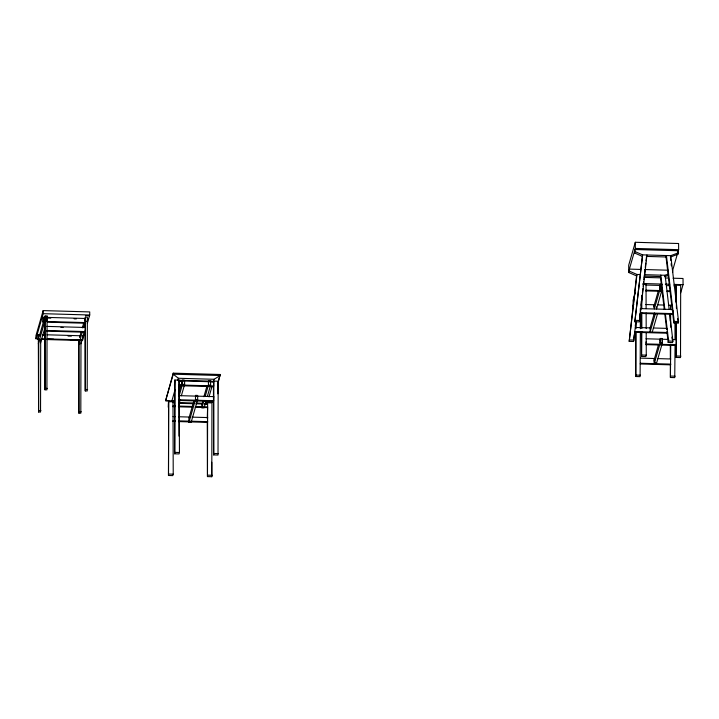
<?xml version="1.0" encoding="UTF-8"?>
<svg xmlns="http://www.w3.org/2000/svg" width="719" height="719" viewBox="0 0 719 719"><rect width="100%" height="100%" fill="white"/><g stroke="black" fill="none" stroke-linecap="round" stroke-linejoin="round"><path stroke-width="1.08" d="M635.947 322.31L633.538 341.498L629.206 341.372L636.558 275.889L636.971 274.46L640.225 274.55M629.206 341.372L636.971 274.46L629.386 271.162L629.377 269.113L640.476 269.427M646.938 254.984L639.586 320.467L639.173 321.905L634.841 321.779L642.606 254.868L670.755 255.667L678.323 252.8L678.323 250.742L635.012 249.52L634.607 253.007L642.193 256.297M634.841 321.779L642.606 254.868L635.012 251.569M633.538 341.498L634.293 334.838M635.281 325.959L635.785 321.519M639.551 318.571L640.045 314.131M641.042 305.251L642.166 295.266M642.418 293.046L642.912 288.607M643.163 286.387L643.658 281.947M643.909 279.727L645.033 269.742M645.276 267.522L645.779 263.082M646.03 260.862L646.525 256.422L666.019 256.971L666.423 255.542L674.233 321.456L673.82 322.885L678.152 323.011L678.565 321.573L670.755 255.667M87.394 323.128L89.731 314.994L89.722 311.92L43.158 310.599L35.95 335.674L35.959 338.748L38.179 338.811M35.959 338.748L43.167 313.682L43.158 310.599M40.48 334.614L38.26 334.551L38.089 339.305L44.749 339.494M85.399 318.481L43.221 317.286L43.05 322.04L45.27 322.103M38.089 339.305L38.26 334.551M43.05 322.04L43.221 317.286M39.266 336.411L43.589 321.366M44.21 319.218L45.135 315.992L47.086 316.054L46.924 389.851L44.973 389.797L44.722 317.43M38.35 343.745L45.153 320.099L47.095 320.153M46.465 318.202L47.086 316.054M40.606 342.72L44.938 327.675M40.704 339.368L40.543 412.059L38.592 412.005L38.754 339.314M44.973 389.797L45.135 315.992M79.539 337.553L81.085 332.178M82.326 327.882L83.871 322.507M84.491 320.359L85.417 317.133L87.367 317.187L87.206 390.992L85.255 390.938L85.049 330.812M78.632 344.886L82.334 331.989M83.575 327.693L85.426 321.24L87.376 321.294M87.43 319.191L87.619 318.544L87.448 323.298M80.888 343.862L84.285 332.043M82.523 340.069L84.959 331.594M82.478 340.563L82.649 335.809L82.478 340.563L46.969 339.557M46.888 326.39L85.219 327.478L85.237 331.576L85.049 332.223L46.717 331.135M80.986 341.624L80.816 413.2L78.865 413.146L79.036 340.455M85.255 390.938L85.417 317.133M217.48 385.06L220.221 374.491L173.234 373.161L165.613 400.699L174.052 401.112M168.641 401.687L168.489 475.484L172.812 475.61L173.225 474.181L172.973 401.804L168.641 401.687L168.489 475.484M174.861 380.018L174.708 453.815L179.04 453.941L179.444 452.503L179.193 380.135L174.861 380.018L174.708 453.815M168.246 407.224L168.435 402.406M174.465 385.555L174.654 380.728M171.823 401.049L175.094 389.653M177.773 380.333L178.375 378.266L173.234 374.186L173.234 373.161M172.767 402.523L172.973 401.804M178.779 381.573L179.193 380.135M174.447 398.353L174.259 403.179L174.465 402.46M179.444 380.98L179.651 380.261L212.132 381.187L211.934 381.897M179.004 384.962L178.797 385.681L213.444 386.66L213.651 385.941L213.642 381.834L178.986 380.854L179.004 384.962L213.651 385.941M178.815 392.862L180.918 385.528M181.521 383.434L182.446 380.225L184.612 380.288L184.621 384.395L181.35 395.774M179.462 385.087L181.628 385.15L181.826 382.382M183.318 380.98L183.525 380.261M179.184 395.711L182.455 384.332L182.446 380.225M178.851 400.456L179.04 395.639L213.687 396.618L213.498 401.436L178.851 400.456L178.977 436.127M178.68 405.076L180.163 399.908M193.977 400.627L188.845 418.485L188.962 422.233L191.128 422.296L197.671 399.548L197.653 395.441L195.487 395.378L195.505 399.485L188.962 422.233M196.368 396.124L196.575 395.414M203.899 396.717L206.919 386.22M202.407 403.97L202.614 401.202L202.407 403.97L195.919 403.79M206.146 400.645L204.07 407.88L201.904 407.817L203.989 400.582M205.176 396.448L208.447 385.069L208.429 380.962L210.595 381.025L210.613 385.132L207.342 396.502M210.281 382.113L210.595 381.025M206.946 403.377L204.78 403.314L204.573 404.033L206.739 404.096L206.946 401.328M209.004 396.879L211.988 386.525M213.175 382.382L214.064 379.281L220.23 375.525L173.234 374.186L165.613 400.699L168.974 400.789M213.534 382.202L213.84 381.115L218.172 381.241L218.019 455.046L213.687 454.92L213.444 386.66M207.467 418.287L207.674 417.568L192.027 417.128M213.48 397.337L213.687 396.618M217.48 384.036L220.221 374.491M207.467 476.589L207.62 402.793L211.952 402.91L211.79 476.715L207.467 476.589L207.27 421.756M213.687 454.92L213.84 381.115M635.299 242.285L628.703 265.212L628.73 271.369L635.317 248.441L635.299 242.285L678.61 243.516L678.628 249.673L672.633 270.515M636.558 275.889L628.972 272.6L629.386 271.162M635.228 292.894L633.124 300.191L633.151 306.348L633.745 304.263M664.284 309.521L660.384 276.563L660.797 275.134L664.823 309.188M653.931 306.213L658.253 291.168M659.691 286.153L659.898 285.434L645.824 285.039M654.344 306.833L654.137 307.552L654.128 305.494M659.413 291.294L654.353 308.882L654.335 304.784L645.68 304.532M660.123 288.831L662.289 288.885L662.082 289.604L659.916 289.541L660.105 284.724L662.271 284.787M640.359 332.052L640.099 376.648L635.767 376.522L636.027 331.926M646.201 333.023L646.273 355.15L645.869 356.588L641.537 356.462L641.869 331.792M655.324 313.844L650.102 332.007L650.093 327.9L654.389 312.945M661.875 290.323L656.519 308.945L656.51 306.896M652.268 332.07L657.49 313.906M670.342 257.096L677.918 254.229L678.323 252.8M658.442 344.904L654.11 359.949L654.128 363.032M659.88 339.889L660.087 339.179L646.013 338.775M654.533 360.57L654.326 361.289L654.317 359.239M670.378 305.961L670.575 305.242L668.418 305.18M676.139 345.273L676.184 357.442L680.516 357.568L680.677 285.308L676.345 285.182L675.932 286.611L675.986 302.106M661.768 345.093L656.708 362.691L654.542 362.628L659.602 345.03M660.105 343.287L660.294 338.46L662.46 338.523L662.271 343.34L660.105 343.287L660.087 339.179M662.046 339.952L662.253 339.242L668.751 339.422M675.95 291.743L676.139 285.901L673.973 285.838M666.899 329.095L667.097 328.385L653.319 327.99M672.319 310.222L672.526 309.503L640.323 308.595L640.332 312.702L673.02 313.628L673.002 310.545M673.02 313.628L672.813 314.338L640.126 313.412M680.65 292.984L683.05 284.652L683.032 278.487L673.038 278.208M669.677 313.709L672.93 341.166L672.517 342.603L668.194 342.478L668.598 341.049L665.345 313.583M673.083 339.548L676.327 339.638L676.139 345.488L645.824 344.626M675.051 345.21L674.746 377.628L670.414 377.502L670.719 345.084M676.184 357.442L676.48 322.813M667.96 274.182L665.12 275.26L644.548 274.676M668.499 275.26L664.716 276.689L665.12 275.26L669.155 309.314M207.521 402.056L212.608 402.029L212.599 401.004M635.317 248.441L678.628 249.673M644.925 269.553L668.248 270.209M644.143 276.105L660.384 276.563M644.161 277.39L660.815 277.858M665.264 277.983L668.589 278.082M643.074 283.52L661.947 284.05M665.282 284.149L669.722 284.275M674.161 284.4L683.05 284.652M642.786 284.23L646.03 284.32L646.111 308.667M666.396 285.623L669.641 285.713M645.842 290.17L662.684 290.647M667.178 290.773L670.548 290.871M645.635 290.889L662.478 291.366M666.971 291.492L670.342 291.59M657.588 304.874L664.086 305.054M635.254 320.35L639.586 320.467M674.233 321.456L678.565 321.573M635.362 327.478L650.093 327.9M43.167 313.682L89.731 314.994M85.408 315.596L89.524 315.713M47.481 318.059L50.806 318.158M74.111 318.814L76.331 318.877M43.239 321.393L85.408 322.588M47.49 322.166L84.114 323.208M629.619 339.943L633.951 340.06M668.598 341.049L672.93 341.166M660.312 342.568L662.478 342.63M676.345 344.769L646.03 343.907L646.021 341.858M60.944 327.433L63.137 327.496M46.906 330.497L85.237 331.576M42.7 334.677L44.92 334.739M47.139 334.802L80.429 335.746M42.511 335.324L44.731 335.387M68.035 336.052L71.37 336.141M641.95 355.033L646.273 355.15M676.597 356.013L680.929 356.139M41.603 338.757L44.929 338.847M47.148 338.91L82.667 339.916M47.05 339.062L53.7 339.251M70.327 339.728L79.198 339.979M640.449 358.116L654.524 358.52L654.542 362.628M657.777 358.61L670.764 358.979M636.18 375.093L640.512 375.21M670.827 376.073L675.159 376.19M178.375 378.266L214.064 379.281M178.878 381.241L182.123 381.34M182.455 384.332L184.621 384.395M208.447 385.069L210.613 385.132M202.201 385.735L206.533 385.851M45.387 388.368L47.337 388.422M85.669 389.509L87.619 389.563M195.505 399.485L197.671 399.548M179.058 399.746L213.705 400.726M171.212 400.851L174.564 400.95M207.009 401.867L212.608 402.029M193.959 403.008L178.797 402.586L178.591 403.296L193.753 403.727M196.125 403.071L202.614 403.26M172.991 405.911L175.22 405.974M178.582 406.073L193.105 406.487M195.343 406.55L207.638 406.9L207.261 418.404M172.785 406.63L175.023 406.693M178.375 406.792L191.784 407.17M195.137 407.26L207.432 407.61M39.006 410.576L40.947 410.63M79.279 411.717L81.229 411.771M173.027 416.589L175.265 416.652M178.618 416.75L189.789 417.065M175.274 420.759L173.045 420.696L172.839 421.415L175.068 421.478M178.627 420.858L207.692 421.676L207.485 422.395L178.42 421.568M175.121 452.386L179.444 452.503M214.1 453.491L218.423 453.608M168.893 474.055L173.225 474.181M207.872 475.16L212.204 475.286M670.476 258.193L670.737 260.395M671.124 263.684L671.384 265.886M677.631 318.616L678.152 323.011M666.019 256.971L672.391 310.806M672.786 314.095L673.82 322.885M670.441 325.024L670.701 327.226M671.87 337.112L672.13 339.305M664.805 313.915L666.63 329.293M666.89 331.495L668.194 342.478M201.787 404.069L201.904 407.817M677.909 252.18L677.918 254.229M676.345 285.182L676.426 308.424M676.058 322.031L676.121 339.736M674.97 321.968L675.033 339.674M672.687 270.335L672.696 272.393M670.575 305.242L670.593 309.664M670.611 314.095L670.656 326.264M670.189 313.313L670.216 321.06M670.297 344.302L670.351 358.691M670.369 364.227L670.414 377.502M662.253 339.242L662.271 343.34M659.898 285.434L659.916 289.541M646.129 313.098L646.183 328.592M641.734 295.266L641.788 308.55M641.797 312.972L641.851 328.466M641.339 301.126L641.366 308.873M641.384 313.304L641.438 327.684M641.447 332.115L641.537 356.462M640.296 313.232L640.35 328.727M635.991 321.968L636.018 328.61M635.578 322.292L635.596 327.828M635.614 332.25L635.767 376.522M634.598 250.949L634.607 253.007M628.963 270.542L628.972 272.6M217.767 382.679L217.803 393.805M211.745 462.245L211.79 476.715M206.73 401.013L206.739 404.096M181.619 383.092L181.628 385.15M178.797 384.908L178.833 396.043M85.004 318.571L85.031 327.478M78.614 340.779L78.865 413.146M46.672 317.483L46.681 319.712M38.341 339.638L38.592 412.005M634.904 331.576L634.697 332.295L667.385 333.221L667.591 332.502L634.904 331.576M640.467 363.257L640.261 363.967L670.575 364.83L670.782 364.111L640.467 363.257"/></g></svg>
